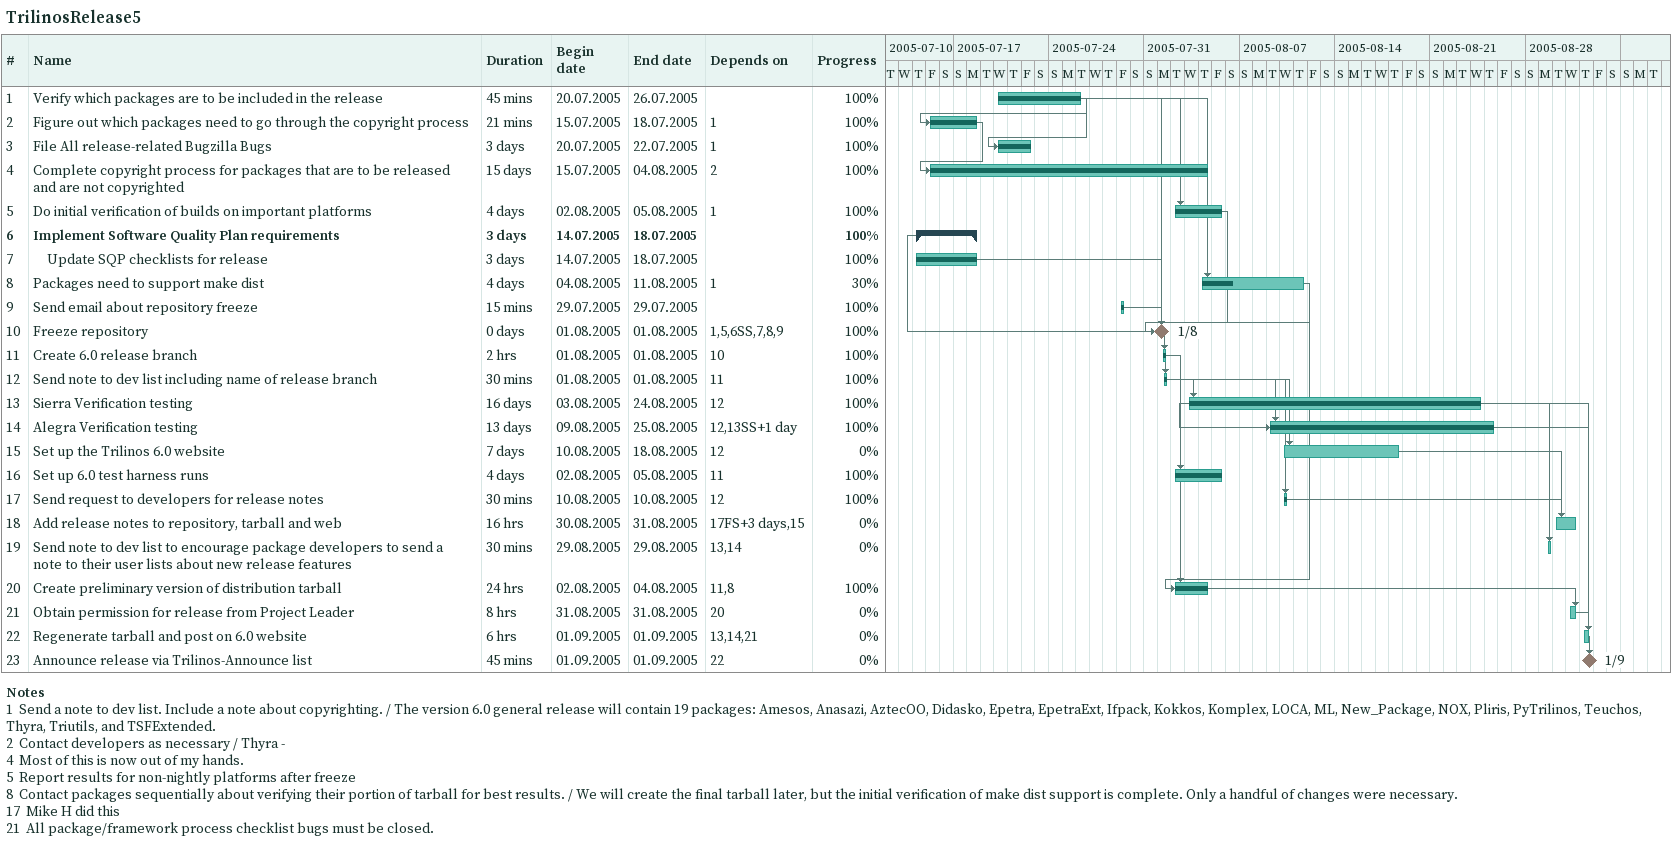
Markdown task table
TrilinosRelease5

| ID | Level | Task | Duration | Start | Finish | Predecessors | % complete |
|---|---|---|---|---|---|---|---|
| 1 | 1 | Verify which packages are to be included in the release | 45min | 2005-07-20 | 2005-07-26 |  | 100 |
| 2 | 1 | Figure out which packages need to go through the copyright process | 21min | 2005-07-15 | 2005-07-18 | 1 | 100 |
| 3 | 1 | File All release-related Bugzilla Bugs | 3d | 2005-07-20 | 2005-07-22 | 1 | 100 |
| 4 | 1 | Complete copyright process for packages that are to be released and are not copyrighted | 15d | 2005-07-15 | 2005-08-04 | 2 | 100 |
| 5 | 1 | Do initial verification of builds on important platforms | 4d | 2005-08-02 | 2005-08-05 | 1 | 100 |
| 6 | 1 | **Implement Software Quality Plan requirements** | 3d | 2005-07-14 | 2005-07-18 |  | 100 |
| 7 | 2 | Update SQP checklists for release | 3d | 2005-07-14 | 2005-07-18 |  | 100 |
| 8 | 1 | Packages need to support make dist | 4d | 2005-08-04 | 2005-08-11 | 1 | 30 |
| 9 | 1 | Send email about repository freeze | 15min | 2005-07-29 | 2005-07-29 |  | 100 |
| 10 | 1 | Freeze repository | 0d | 2005-08-01 | 2005-08-01 | 1, 5, 6SS, 7, 8, 9 | 100 |
| 11 | 1 | Create 6.0 release branch | 2h | 2005-08-01 | 2005-08-01 | 10 | 100 |
| 12 | 1 | Send note to dev list including name of release branch | 30min | 2005-08-01 | 2005-08-01 | 11 | 100 |
| 13 | 1 | Sierra Verification testing | 16d | 2005-08-03 | 2005-08-24 | 12 | 100 |
| 14 | 1 | Alegra Verification testing | 13d | 2005-08-09 | 2005-08-25 | 12, 13SS+1d | 100 |
| 15 | 1 | Set up the Trilinos 6.0 website | 7d | 2005-08-10 | 2005-08-18 | 12 | 0 |
| 16 | 1 | Set up 6.0 test harness runs | 4d | 2005-08-02 | 2005-08-05 | 11 | 100 |
| 17 | 1 | Send request to developers for release notes | 30min | 2005-08-10 | 2005-08-10 | 12 | 100 |
| 18 | 1 | Add release notes to repository, tarball and web | 16h | 2005-08-30 | 2005-08-31 | 17FS+3d, 15 | 0 |
| 19 | 1 | Send note to dev list to encourage package developers to send a note to their user lists about new release features | 30min | 2005-08-29 | 2005-08-29 | 13, 14 | 0 |
| 20 | 1 | Create preliminary version of distribution tarball | 24h | 2005-08-02 | 2005-08-04 | 11, 8 | 100 |
| 21 | 1 | Obtain permission for release from Project Leader | 8h | 2005-08-31 | 2005-08-31 | 20 | 0 |
| 22 | 1 | Regenerate tarball and post on 6.0 website | 6h | 2005-09-01 | 2005-09-01 | 13, 14, 21 | 0 |
| 23 | 1 | Announce release via Trilinos-Announce list | 45min | 2005-09-01 | 2005-09-01 | 22 | 0 |

Notes
- 1: Send a note to dev list. Include a note about copyrighting. / The version 6.0 general release will contain 19 packages: Amesos, Anasazi, AztecOO, Didasko, Epetra, EpetraExt, Ifpack, Kokkos, Komplex, LOCA, ML, New_Package, NOX, Pliris, PyTrilinos, Teuchos, Thyra, Triutils, and TSFExtended.
- 2: Contact developers as necessary / Thyra -
- 4: Most of this is now out of my hands.
- 5: Report results for non-nightly platforms after freeze
- 8: Contact packages sequentially about verifying their portion of tarball for best results. / We will create the final tarball later, but the initial verification of make dist support is complete. Only a handful of changes were necessary.
- 17: Mike H did this
- 21: All package/framework process checklist bugs must be closed.
